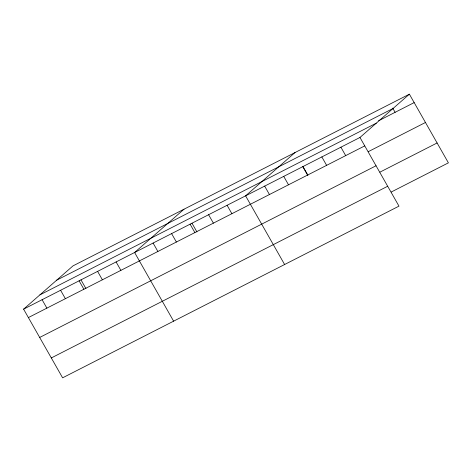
<?xml version="1.0" encoding="UTF-8"?>
<svg xmlns="http://www.w3.org/2000/svg" width="472" height="472" viewBox="0 0 472 472"><rect width="100%" height="100%" fill="white"/><g stroke="black" fill="none" stroke-linecap="round" stroke-linejoin="round"><path stroke-width="0.71" d="M409.389 94.176L359.965 137.464L398.976 206.14L62.611 377.824L23.6 309.154L73.024 265.86L409.389 94.176L448.4 162.846L391.217 192.033M184.027 209.202L134.603 252.496L173.613 321.166M295.024 152.55L245.599 195.839L284.61 264.515M56.717 280.15L393.076 108.46M378.591 120.755L414.174 102.595M39.913 294.87L376.272 123.18M23.6 309.154L359.965 137.464M28.385 317.573L364.744 145.889M368.284 151.665L425.467 122.478M39.677 337.456L376.042 165.772M379.925 172.15L437.107 142.963M51.318 357.941L387.677 186.257M392.722 108.112L395.111 112.324M340.902 147.193L345.687 155.618M321.839 156.922L326.624 165.347M302.989 166.563L307.927 175.26M302.782 166.651L307.567 175.071M283.719 176.38L288.504 184.8M264.662 186.11L269.441 194.529M227.097 205.285L231.882 213.704M208.6 214.725L213.385 223.144M191.986 223.221L196.93 231.917M190.098 224.17L194.883 232.59M171.602 233.61L176.38 242.03M153.099 243.056L157.884 251.476M116.1 261.942L120.885 270.362M97.598 271.382L102.383 279.802M80.989 279.872L85.928 288.575M79.101 280.828L83.886 289.248M60.599 290.268L65.384 298.688M42.102 299.714L46.881 308.133"/></g></svg>
